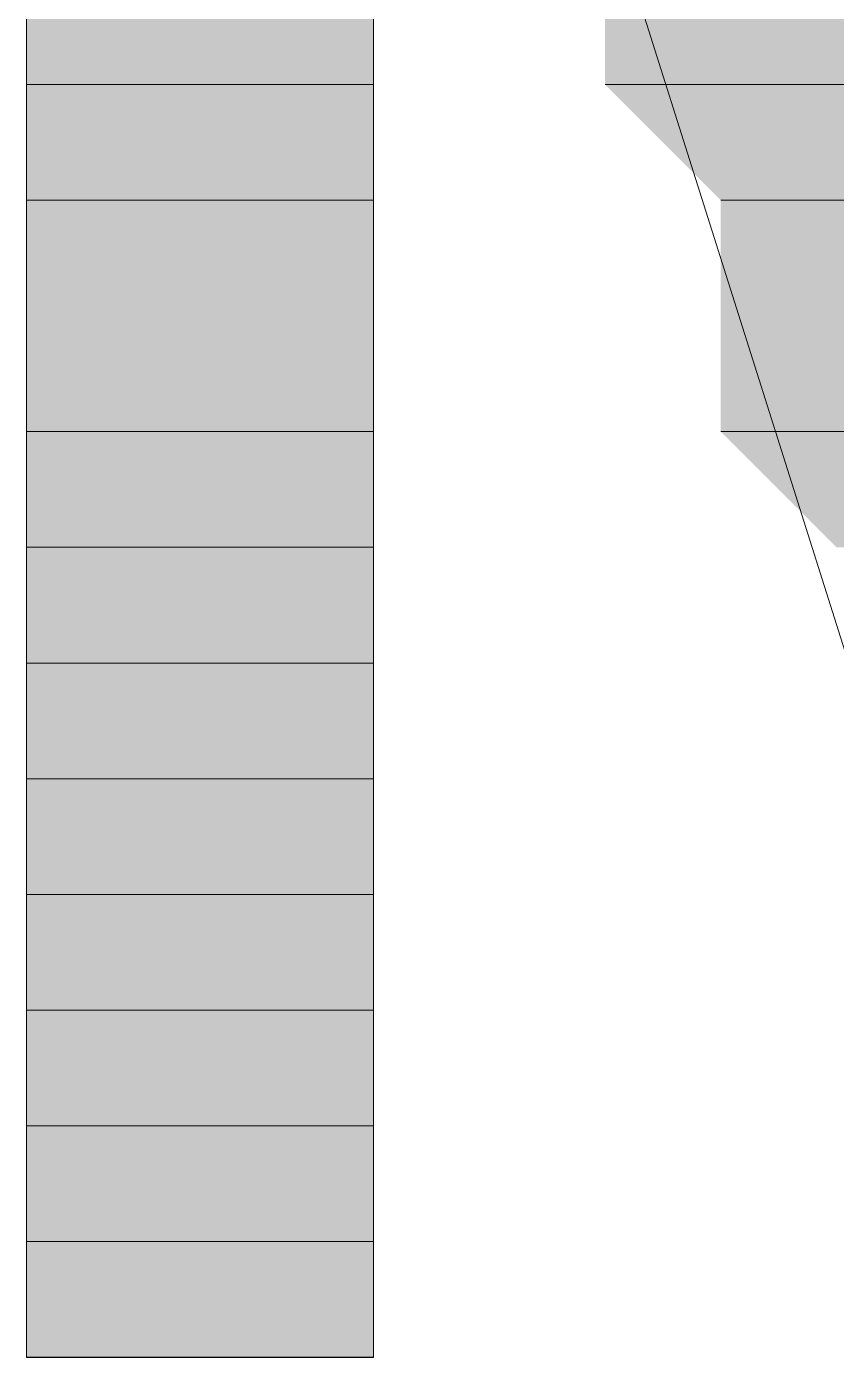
# Model space of a CAD drawing. Header units: millimetres. Extents: x -11 to 1219, y 0 to 1751.
# Drawn here: x 228.603 to 228.999, y 875.308 to 875.96 of the extents above; entities that cross this region are included whole.
import ezdxf

# ---------------------------------------------------------------- set-up
doc = ezdxf.new("R2010")
doc.units = ezdxf.units.MM
doc.header["$LTSCALE"] = 10
doc.layers.add('_MULTI_WIRE', color=9, linetype='CONTINUOUS')
doc.layers.add('PDF_Geometry', color=7, linetype='CONTINUOUS', true_color=0x151d1f)
doc.layers.add('PDF_Solid Fills', color=7, linetype='CONTINUOUS', true_color=0x070809)
doc.layers.get('_MULTI_WIRE').off()

# ---------------------------------------------------------------- blocks, each defined once
blk = doc.blocks.new('DVP-28SWS211R')
at = {"layer": 'PDF_Geometry', "color": 7, "lineweight": 9, "true_color": 0xffffff}
for p, q in [((21.98065, -87.86616), (21.98065, -89.16914)), ((22.15061, -89.16914), (22.15061, -88.09277)), ((22.15061, -88.09277), (22.49052, -89.16914)), ((21.98066, -88.54595), (22.15062, -88.54595)), ((22.15062, -88.54595), (21.98066, -88.54595)), ((21.98066, -88.54595), (22.15062, -88.54595)), ((22.15062, -88.54595), (21.98066, -88.54595)), ((21.98066, -88.54595), (22.15062, -88.54595)), ((22.15062, -88.54595), (21.98066, -88.54595)), ((21.98066, -88.54595), (22.15062, -88.54595)), ((22.15062, -88.54595), (21.98066, -88.54595)), ((21.98066, -88.54595), (22.15062, -88.54595)), ((22.15062, -88.54595), (21.98066, -88.54595)), ((21.98066, -88.54595), (22.15062, -88.54595)), ((22.15062, -88.54595), (21.98066, -88.54595)), ((21.98066, -88.54595), (22.15062, -88.54595)), ((22.15062, -88.54595), (21.98066, -88.54595)), ((21.98066, -88.54595), (22.15062, -88.54595)), ((22.15062, -88.54595), (21.98066, -88.54595)), ((21.98066, -88.54595), (22.15062, -88.54595)), ((22.15062, -88.54595), (21.98066, -88.54595)), ((21.98066, -88.54595), (22.15062, -88.54595)), ((22.15062, -88.54595), (21.98066, -88.54595)), ((21.98066, -88.54595), (22.15062, -88.54595)), ((22.15062, -88.54595), (21.98066, -88.54595)), ((21.98066, -88.54595), (22.15062, -88.54595)), ((22.15062, -88.54595), (21.98066, -88.54595)), ((22.26394, -88.54595), (22.43389, -88.54595)), ((22.43389, -88.54595), (22.26394, -88.54595)), ((22.26394, -88.54595), (22.43389, -88.54595)), ((22.43389, -88.54595), (22.26394, -88.54595)), ((22.26394, -88.54595), (22.43389, -88.54595)), ((22.43389, -88.54595), (22.26394, -88.54595)), ((22.26394, -88.54595), (22.43389, -88.54595)), ((22.43389, -88.54595), (22.26394, -88.54595)), ((22.26394, -88.54595), (22.43389, -88.54595)), ((22.43389, -88.54595), (22.26394, -88.54595)), ((22.26394, -88.54595), (22.43389, -88.54595)), ((22.43389, -88.54595), (22.26394, -88.54595)), ((22.26394, -88.54595), (22.43389, -88.54595)), ((22.43389, -88.54595), (22.26394, -88.54595)), ((22.26394, -88.54595), (22.43389, -88.54595)), ((22.43389, -88.54595), (22.26394, -88.54595)), ((22.26394, -88.54595), (22.43389, -88.54595)), ((22.43389, -88.54595), (22.26394, -88.54595)), ((22.26394, -88.54595), (22.43389, -88.54595)), ((22.43389, -88.54595), (22.26394, -88.54595)), ((22.26394, -88.54595), (22.43389, -88.54595)), ((22.43389, -88.54595), (22.26394, -88.54595)), ((22.26394, -88.54595), (22.43389, -88.54595)), ((22.43389, -88.54595), (22.26394, -88.54595)), ((21.98066, -88.6026), (22.15062, -88.6026)), ((22.15062, -88.6026), (21.98066, -88.6026)), ((21.98066, -88.6026), (22.15062, -88.6026)), ((22.15062, -88.6026), (21.98066, -88.6026)), ((21.98066, -88.6026), (22.15062, -88.6026)), ((22.15062, -88.6026), (21.98066, -88.6026)), ((21.98066, -88.6026), (22.15062, -88.6026)), ((22.15062, -88.6026), (21.98066, -88.6026)), ((21.98066, -88.6026), (22.15062, -88.6026)), ((22.15062, -88.6026), (21.98066, -88.6026)), ((21.98066, -88.6026), (22.15062, -88.6026)), ((22.15062, -88.6026), (21.98066, -88.6026)), ((22.32059, -88.6026), (22.49054, -88.6026)), ((22.49054, -88.6026), (22.32059, -88.6026)), ((22.32059, -88.6026), (22.49054, -88.6026)), ((22.49054, -88.6026), (22.32059, -88.6026)), ((22.32059, -88.6026), (22.49054, -88.6026)), ((22.49054, -88.6026), (22.32059, -88.6026)), ((22.32059, -88.6026), (22.49054, -88.6026)), ((22.49054, -88.6026), (22.32059, -88.6026)), ((22.32059, -88.6026), (22.49054, -88.6026)), ((22.49054, -88.6026), (22.32059, -88.6026)), ((22.32059, -88.6026), (22.49054, -88.6026)), ((22.49054, -88.6026), (22.32059, -88.6026)), ((21.98066, -88.7159), (22.15062, -88.7159)), ((22.15062, -88.7159), (21.98066, -88.7159)), ((21.98066, -88.7159), (22.15062, -88.7159)), ((22.15062, -88.7159), (21.98066, -88.7159)), ((21.98066, -88.7159), (22.15062, -88.7159)), ((22.15062, -88.7159), (21.98066, -88.7159)), ((21.98066, -88.7159), (22.15062, -88.7159)), ((22.15062, -88.7159), (21.98066, -88.7159)), ((21.98066, -88.7159), (22.15062, -88.7159)), ((22.15062, -88.7159), (21.98066, -88.7159)), ((21.98066, -88.7159), (22.15062, -88.7159)), ((22.15062, -88.7159), (21.98066, -88.7159)), ((21.98066, -88.7159), (22.15062, -88.7159)), ((22.15062, -88.7159), (21.98066, -88.7159)), ((21.98066, -88.7159), (22.15062, -88.7159)), ((22.15062, -88.7159), (21.98066, -88.7159)), ((21.98066, -88.7159), (22.15062, -88.7159)), ((22.15062, -88.7159), (21.98066, -88.7159)), ((21.98066, -88.7159), (22.15062, -88.7159)), ((22.15062, -88.7159), (21.98066, -88.7159)), ((22.32059, -88.7159), (22.49054, -88.7159)), ((22.49054, -88.7159), (22.32059, -88.7159)), ((22.32059, -88.7159), (22.49054, -88.7159)), ((22.49054, -88.7159), (22.32059, -88.7159)), ((22.32059, -88.7159), (22.49054, -88.7159)), ((22.49054, -88.7159), (22.32059, -88.7159)), ((22.32059, -88.7159), (22.49054, -88.7159)), ((22.49054, -88.7159), (22.32059, -88.7159)), ((22.32059, -88.7159), (22.49054, -88.7159)), ((22.49054, -88.7159), (22.32059, -88.7159)), ((22.32059, -88.7159), (22.49054, -88.7159)), ((22.49054, -88.7159), (22.32059, -88.7159)), ((22.32059, -88.7159), (22.49054, -88.7159)), ((22.49054, -88.7159), (22.32059, -88.7159)), ((22.32059, -88.7159), (22.49054, -88.7159)), ((22.49054, -88.7159), (22.32059, -88.7159)), ((22.32059, -88.7159), (22.49054, -88.7159)), ((22.49054, -88.7159), (22.32059, -88.7159)), ((22.32059, -88.7159), (22.49054, -88.7159)), ((22.49054, -88.7159), (22.32059, -88.7159)), ((21.98066, -88.77255), (22.15062, -88.77255)), ((22.15062, -88.77255), (21.98066, -88.77255)), ((21.98066, -88.77255), (22.15062, -88.77255)), ((22.15062, -88.77255), (21.98066, -88.77255)), ((21.98066, -88.77255), (22.15062, -88.77255)), ((22.15062, -88.77255), (21.98066, -88.77255)), ((21.98066, -88.77255), (22.15062, -88.77255)), ((22.15062, -88.77255), (21.98066, -88.77255)), ((21.98066, -88.77255), (22.15062, -88.77255)), ((22.15062, -88.77255), (21.98066, -88.77255)), ((21.98066, -88.77255), (22.15062, -88.77255)), ((22.15062, -88.77255), (21.98066, -88.77255)), ((21.98066, -88.77255), (22.15062, -88.77255)), ((22.15062, -88.77255), (21.98066, -88.77255)), ((21.98066, -88.77255), (22.15062, -88.77255)), ((22.15062, -88.77255), (21.98066, -88.77255)), ((21.98066, -88.77255), (22.15062, -88.77255)), ((22.15062, -88.77255), (21.98066, -88.77255)), ((21.98066, -88.77255), (22.15062, -88.77255)), ((22.15062, -88.77255), (21.98066, -88.77255)), ((21.98066, -88.77255), (22.15062, -88.77255)), ((22.15062, -88.77255), (21.98066, -88.77255)), ((21.98066, -88.77255), (22.15062, -88.77255)), ((22.15062, -88.77255), (21.98066, -88.77255)), ((21.98066, -88.77255), (22.15062, -88.77255)), ((22.15062, -88.77255), (21.98066, -88.77255)), ((21.98066, -88.77255), (22.15062, -88.77255)), ((22.15062, -88.77255), (21.98066, -88.77255)), ((21.98066, -88.77255), (22.15062, -88.77255)), ((22.15062, -88.77255), (21.98066, -88.77255)), ((21.98066, -88.77255), (22.15062, -88.77255)), ((22.15062, -88.77255), (21.98066, -88.77255)), ((21.98066, -88.77255), (22.15062, -88.77255)), ((22.15062, -88.77255), (21.98066, -88.77255)), ((21.98066, -88.77255), (22.15062, -88.77255)), ((22.15062, -88.77255), (21.98066, -88.77255)), ((21.98066, -88.82919), (22.15062, -88.82919)), ((22.15062, -88.82919), (21.98066, -88.82919)), ((21.98066, -88.82919), (22.15062, -88.82919)), ((22.15062, -88.82919), (21.98066, -88.82919)), ((21.98066, -88.82919), (22.15062, -88.82919)), ((22.15062, -88.82919), (21.98066, -88.82919)), ((21.98066, -88.82919), (22.15062, -88.82919)), ((22.15062, -88.82919), (21.98066, -88.82919)), ((21.98066, -88.82919), (22.15062, -88.82919)), ((22.15062, -88.82919), (21.98066, -88.82919)), ((21.98066, -88.82919), (22.15062, -88.82919)), ((22.15062, -88.82919), (21.98066, -88.82919)), ((21.98066, -88.82919), (22.15062, -88.82919)), ((22.15062, -88.82919), (21.98066, -88.82919)), ((21.98066, -88.82919), (22.15062, -88.82919)), ((22.15062, -88.82919), (21.98066, -88.82919)), ((21.98066, -88.82919), (22.15062, -88.82919)), ((22.15062, -88.82919), (21.98066, -88.82919)), ((21.98066, -88.82919), (22.15062, -88.82919)), ((22.15062, -88.82919), (21.98066, -88.82919)), ((21.98066, -88.88584), (22.15062, -88.88584)), ((22.15062, -88.88584), (21.98066, -88.88584)), ((21.98066, -88.88584), (22.15062, -88.88584)), ((22.15062, -88.88584), (21.98066, -88.88584)), ((21.98066, -88.88584), (22.15062, -88.88584)), ((22.15062, -88.88584), (21.98066, -88.88584)), ((21.98066, -88.88584), (22.15062, -88.88584)), ((22.15062, -88.88584), (21.98066, -88.88584)), ((21.98066, -88.88584), (22.15062, -88.88584)), ((22.15062, -88.88584), (21.98066, -88.88584)), ((21.98066, -88.88584), (22.15062, -88.88584)), ((22.15062, -88.88584), (21.98066, -88.88584)), ((21.98066, -88.88584), (22.15062, -88.88584)), ((22.15062, -88.88584), (21.98066, -88.88584)), ((21.98066, -88.88584), (22.15062, -88.88584)), ((22.15062, -88.88584), (21.98066, -88.88584)), ((21.98066, -88.88584), (22.15062, -88.88584)), ((22.15062, -88.88584), (21.98066, -88.88584)), ((21.98066, -88.88584), (22.15062, -88.88584)), ((22.15062, -88.88584), (21.98066, -88.88584)), ((21.98066, -88.88584), (22.15062, -88.88584)), ((22.15062, -88.88584), (21.98066, -88.88584)), ((21.98066, -88.88584), (22.15062, -88.88584)), ((22.15062, -88.88584), (21.98066, -88.88584)), ((21.98066, -88.94249), (22.15062, -88.94249)), ((22.15062, -88.94249), (21.98066, -88.94249)), ((21.98066, -88.94249), (22.15062, -88.94249)), ((22.15062, -88.94249), (21.98066, -88.94249)), ((21.98066, -88.94249), (22.15062, -88.94249)), ((22.15062, -88.94249), (21.98066, -88.94249)), ((21.98066, -88.94249), (22.15062, -88.94249)), ((22.15062, -88.94249), (21.98066, -88.94249)), ((21.98066, -88.94249), (22.15062, -88.94249)), ((22.15062, -88.94249), (21.98066, -88.94249)), ((21.98066, -88.94249), (22.15062, -88.94249)), ((22.15062, -88.94249), (21.98066, -88.94249)), ((21.98066, -88.94249), (22.15062, -88.94249)), ((22.15062, -88.94249), (21.98066, -88.94249)), ((21.98066, -88.94249), (22.15062, -88.94249)), ((22.15062, -88.94249), (21.98066, -88.94249)), ((21.98066, -88.94249), (22.15062, -88.94249)), ((22.15062, -88.94249), (21.98066, -88.94249)), ((21.98066, -88.94249), (22.15062, -88.94249)), ((22.15062, -88.94249), (21.98066, -88.94249)), ((21.98066, -88.94249), (22.15062, -88.94249)), ((22.15062, -88.94249), (21.98066, -88.94249)), ((21.98066, -88.94249), (22.15062, -88.94249)), ((22.15062, -88.94249), (21.98066, -88.94249)), ((21.98066, -88.94249), (22.15062, -88.94249)), ((22.15062, -88.94249), (21.98066, -88.94249)), ((21.98066, -88.94249), (22.15062, -88.94249)), ((22.15062, -88.94249), (21.98066, -88.94249)), ((21.98066, -88.99914), (22.15062, -88.99914)), ((22.15062, -88.99914), (21.98066, -88.99914)), ((21.98066, -88.99914), (22.15062, -88.99914)), ((22.15062, -88.99914), (21.98066, -88.99914)), ((21.98066, -88.99914), (22.15062, -88.99914)), ((22.15062, -88.99914), (21.98066, -88.99914)), ((21.98066, -88.99914), (22.15062, -88.99914)), ((22.15062, -88.99914), (21.98066, -88.99914)), ((21.98066, -88.99914), (22.15062, -88.99914)), ((22.15062, -88.99914), (21.98066, -88.99914)), ((21.98066, -88.99914), (22.15062, -88.99914)), ((22.15062, -88.99914), (21.98066, -88.99914)), ((21.98066, -88.99914), (22.15062, -88.99914)), ((22.15062, -88.99914), (21.98066, -88.99914)), ((21.98066, -88.99914), (22.15062, -88.99914)), ((22.15062, -88.99914), (21.98066, -88.99914)), ((21.98066, -88.99914), (22.15062, -88.99914)), ((22.15062, -88.99914), (21.98066, -88.99914)), ((21.98066, -88.99914), (22.15062, -88.99914)), ((22.15062, -88.99914), (21.98066, -88.99914)), ((21.98066, -88.99914), (22.15062, -88.99914)), ((22.15062, -88.99914), (21.98066, -88.99914)), ((21.98066, -88.99914), (22.15062, -88.99914)), ((22.15062, -88.99914), (21.98066, -88.99914)), ((21.98066, -88.99914), (22.15062, -88.99914)), ((22.15062, -88.99914), (21.98066, -88.99914)), ((21.98066, -88.99914), (22.15062, -88.99914)), ((22.15062, -88.99914), (21.98066, -88.99914)), ((21.98066, -88.99914), (22.15062, -88.99914)), ((22.15062, -88.99914), (21.98066, -88.99914)), ((21.98066, -88.99914), (22.15062, -88.99914)), ((22.15062, -88.99914), (21.98066, -88.99914)), ((21.98066, -88.99914), (22.15062, -88.99914)), ((22.15062, -88.99914), (21.98066, -88.99914)), ((21.98066, -88.99914), (22.15062, -88.99914)), ((22.15062, -88.99914), (21.98066, -88.99914)), ((21.98066, -88.99914), (22.15062, -88.99914)), ((22.15062, -88.99914), (21.98066, -88.99914)), ((21.98066, -88.99914), (22.15062, -88.99914)), ((22.15062, -88.99914), (21.98066, -88.99914)), ((21.98066, -88.99914), (22.15062, -88.99914)), ((22.15062, -88.99914), (21.98066, -88.99914)), ((21.98066, -88.99914), (22.15062, -88.99914)), ((22.15062, -88.99914), (21.98066, -88.99914)), ((21.98066, -88.99914), (22.15062, -88.99914)), ((22.15062, -88.99914), (21.98066, -88.99914)), ((21.98066, -88.99914), (22.15062, -88.99914)), ((22.15062, -88.99914), (21.98066, -88.99914)), ((21.98066, -88.99914), (22.15062, -88.99914)), ((22.15062, -88.99914), (21.98066, -88.99914)), ((21.98066, -88.99914), (22.15062, -88.99914)), ((22.15062, -88.99914), (21.98066, -88.99914)), ((21.98066, -89.05579), (22.15062, -89.05579)), ((22.15062, -89.05579), (21.98066, -89.05579)), ((21.98066, -89.05579), (22.15062, -89.05579)), ((22.15062, -89.05579), (21.98066, -89.05579)), ((21.98066, -89.05579), (22.15062, -89.05579)), ((22.15062, -89.05579), (21.98066, -89.05579)), ((21.98066, -89.05579), (22.15062, -89.05579)), ((22.15062, -89.05579), (21.98066, -89.05579)), ((21.98066, -89.05579), (22.15062, -89.05579)), ((22.15062, -89.05579), (21.98066, -89.05579)), ((21.98066, -89.05579), (22.15062, -89.05579)), ((22.15062, -89.05579), (21.98066, -89.05579)), ((21.98066, -89.05579), (22.15062, -89.05579)), ((22.15062, -89.05579), (21.98066, -89.05579)), ((21.98066, -89.05579), (22.15062, -89.05579)), ((22.15062, -89.05579), (21.98066, -89.05579)), ((21.98066, -89.05579), (22.15062, -89.05579)), ((22.15062, -89.05579), (21.98066, -89.05579)), ((21.98066, -89.05579), (22.15062, -89.05579)), ((22.15062, -89.05579), (21.98066, -89.05579)), ((21.98066, -89.05579), (22.15062, -89.05579)), ((22.15062, -89.05579), (21.98066, -89.05579)), ((21.98066, -89.05579), (22.15062, -89.05579)), ((22.15062, -89.05579), (21.98066, -89.05579)), ((21.98066, -89.11244), (22.15062, -89.11244)), ((22.15062, -89.11244), (21.98066, -89.11244)), ((21.98066, -89.11244), (22.15062, -89.11244)), ((22.15062, -89.11244), (21.98066, -89.11244)), ((21.98066, -89.11244), (22.15062, -89.11244)), ((22.15062, -89.11244), (21.98066, -89.11244)), ((21.98066, -89.11244), (22.15062, -89.11244)), ((22.15062, -89.11244), (21.98066, -89.11244)), ((21.98066, -89.11244), (22.15062, -89.11244)), ((22.15062, -89.11244), (21.98066, -89.11244)), ((21.98066, -89.11244), (22.15062, -89.11244)), ((22.15062, -89.11244), (21.98066, -89.11244)), ((21.98066, -89.11244), (22.15062, -89.11244)), ((22.15062, -89.11244), (21.98066, -89.11244)), ((21.98066, -89.11244), (22.15062, -89.11244)), ((22.15062, -89.11244), (21.98066, -89.11244)), ((21.98066, -89.11244), (22.15062, -89.11244)), ((22.15062, -89.11244), (21.98066, -89.11244)), ((21.98066, -89.11244), (22.15062, -89.11244)), ((22.15062, -89.11244), (21.98066, -89.11244)), ((21.98065, -89.16914), (22.15061, -89.16914)), ((21.98066, -89.16909), (22.15062, -89.16909)), ((22.15062, -89.16909), (21.98066, -89.16909)), ((21.98066, -89.16909), (22.15062, -89.16909)), ((22.15062, -89.16909), (21.98066, -89.16909)), ((21.98066, -89.16909), (22.15062, -89.16909)), ((22.15062, -89.16909), (21.98066, -89.16909)), ((21.98066, -89.16909), (22.15062, -89.16909)), ((22.15062, -89.16909), (21.98066, -89.16909)), ((21.98066, -89.16909), (22.15062, -89.16909)), ((22.15062, -89.16909), (21.98066, -89.16909)), ((21.98066, -89.16909), (22.15062, -89.16909)), ((22.15062, -89.16909), (21.98066, -89.16909)), ((21.98066, -89.16909), (22.15062, -89.16909)), ((22.15062, -89.16909), (21.98066, -89.16909)), ((21.98066, -89.16909), (22.15062, -89.16909)), ((22.15062, -89.16909), (21.98066, -89.16909)), ((21.98066, -89.16909), (22.15062, -89.16909)), ((22.15062, -89.16909), (21.98066, -89.16909)), ((21.98066, -89.16909), (22.15062, -89.16909)), ((22.15062, -89.16909), (21.98066, -89.16909)), ((21.98066, -89.16909), (22.15062, -89.16909)), ((22.15062, -89.16909), (21.98066, -89.16909)), ((21.98066, -89.16909), (22.15062, -89.16909)), ((22.15062, -89.16909), (21.98066, -89.16909)), ((21.98066, -89.16909), (22.15062, -89.16909)), ((22.15062, -89.16909), (21.98066, -89.16909))]:
    blk.add_line(p, q, dxfattribs=at)
at = {"layer": 'PDF_Solid Fills', "color": 7, "lineweight": 9, "true_color": 0xffffff, "transparency": 33554559}
for points in [[(21.98066, -88.43265), (21.98066, -88.54595), (22.15062, -88.54595)], [(21.98066, -88.43265), (22.15062, -88.43265), (22.15062, -88.54595)], [(22.26394, -88.43265), (22.26394, -88.54595), (22.43389, -88.54595)], [(22.26394, -88.43265), (22.43389, -88.43265), (22.43389, -88.54595)], [(21.98066, -88.54595), (21.98066, -88.6026), (22.15062, -88.6026)], [(21.98066, -88.54595), (22.15062, -88.54595), (22.15062, -88.6026)], [(22.26394, -88.54595), (22.32059, -88.6026), (22.49054, -88.6026)], [(22.26394, -88.54595), (22.43389, -88.54595), (22.49054, -88.6026)], [(21.98066, -88.6026), (21.98066, -88.65925), (22.15062, -88.65925)], [(21.98066, -88.6026), (22.15062, -88.6026), (22.15062, -88.65925)], [(22.32059, -88.6026), (22.32059, -88.65925), (22.49054, -88.65925)], [(22.32059, -88.6026), (22.49054, -88.6026), (22.49054, -88.65925)], [(21.98066, -88.65925), (21.98066, -88.7159), (22.15062, -88.7159)], [(21.98066, -88.65925), (22.15062, -88.65925), (22.15062, -88.7159)], [(22.32059, -88.65925), (22.32059, -88.7159), (22.49054, -88.7159)], [(22.32059, -88.65925), (22.49054, -88.65925), (22.49054, -88.7159)], [(21.98066, -88.7159), (21.98066, -88.77255), (22.15062, -88.77255)], [(21.98066, -88.7159), (22.15062, -88.7159), (22.15062, -88.77255)], [(22.32059, -88.7159), (22.37724, -88.77255), (22.49054, -88.77255)], [(22.32059, -88.7159), (22.49054, -88.7159), (22.49054, -88.77255)], [(21.98066, -88.77255), (21.98066, -88.8292), (22.15062, -88.8292)], [(21.98066, -88.77255), (22.15062, -88.77255), (22.15062, -88.8292)], [(21.98066, -88.82919), (21.98066, -88.88585), (22.15062, -88.88585)], [(21.98066, -88.82919), (22.15062, -88.82919), (22.15062, -88.88585)], [(21.98066, -88.88584), (21.98066, -88.94249), (22.15062, -88.94249)], [(21.98066, -88.88584), (22.15062, -88.88584), (22.15062, -88.94249)], [(21.98066, -88.94249), (21.98066, -88.99914), (22.15062, -88.99914)], [(21.98066, -88.94249), (22.15062, -88.94249), (22.15062, -88.99914)], [(21.98066, -88.99914), (21.98066, -89.05579), (22.15062, -89.05579)], [(21.98066, -88.99914), (22.15062, -88.99914), (22.15062, -89.05579)], [(21.98066, -89.05579), (21.98066, -89.11244), (22.15062, -89.11244)], [(21.98066, -89.05579), (22.15062, -89.05579), (22.15062, -89.11244)], [(21.98066, -89.11244), (21.98066, -89.16909), (22.15062, -89.16909)], [(21.98066, -89.11244), (22.15062, -89.11244), (22.15062, -89.16909)]]:
    blk.add_solid(points, dxfattribs=at)

msp = doc.modelspace()

# ---------------------------------------------------------------- block references
at = {"layer": '_MULTI_WIRE'}
msp.add_blockref('DVP-28SWS211R', (206.62212, 964.47761), dxfattribs=at)
msp.add_blockref('DVP-28SWS211R', (206.62212, 964.47761), dxfattribs=at)
msp.add_blockref('DVP-28SWS211R', (206.62212, 964.47761), dxfattribs=at)
msp.add_blockref('DVP-28SWS211R', (206.62212, 964.47761), dxfattribs=at)

doc.saveas('drawing.dxf')
